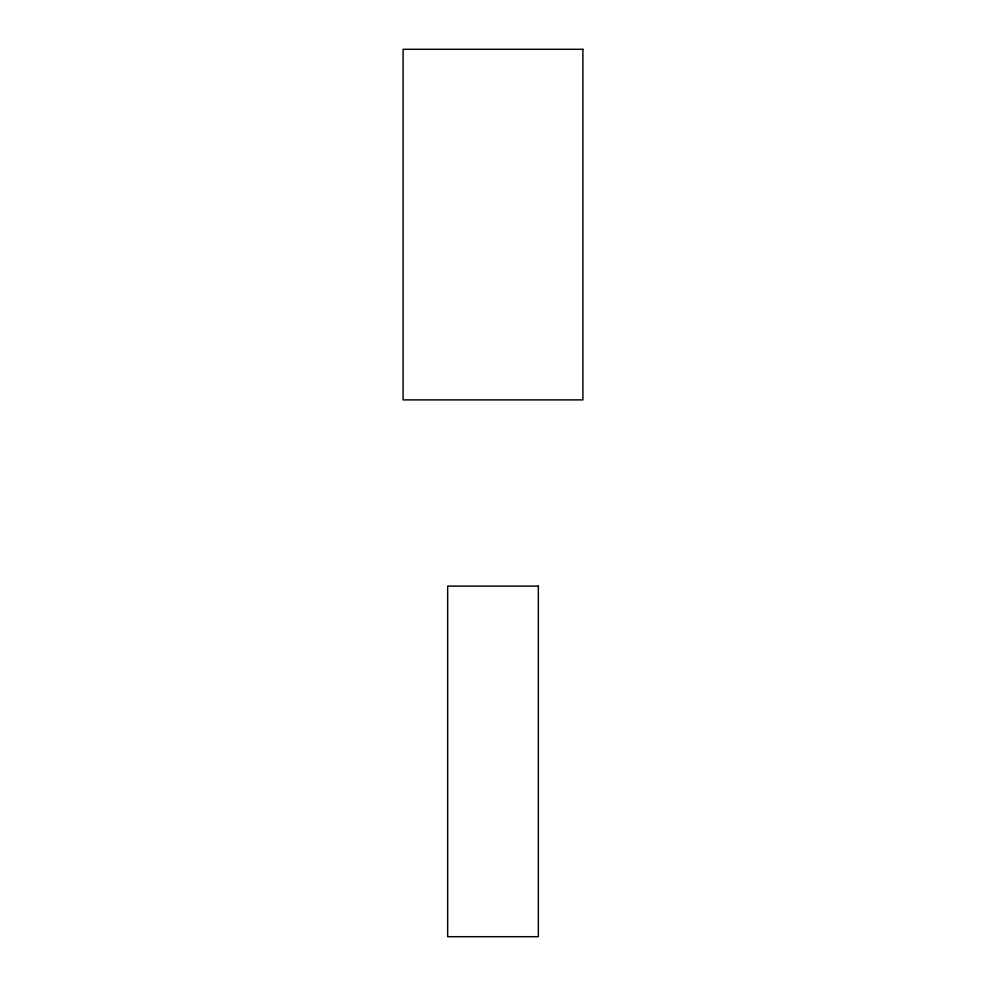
<?xml version="1.0" encoding="UTF-8"?>
<svg xmlns="http://www.w3.org/2000/svg" width="986" height="986" viewBox="0 0 986 986"><rect width="100%" height="100%" fill="white"/><g stroke="black" fill="none" stroke-linecap="round" stroke-linejoin="round"><path stroke-width="1.48" d="M582.899 49.3L403.101 49.3L403.101 399.885L582.899 399.885L582.899 49.3M538.331 586.115L447.669 586.115L447.669 936.7L538.331 936.7L538.331 586.115"/></g></svg>
